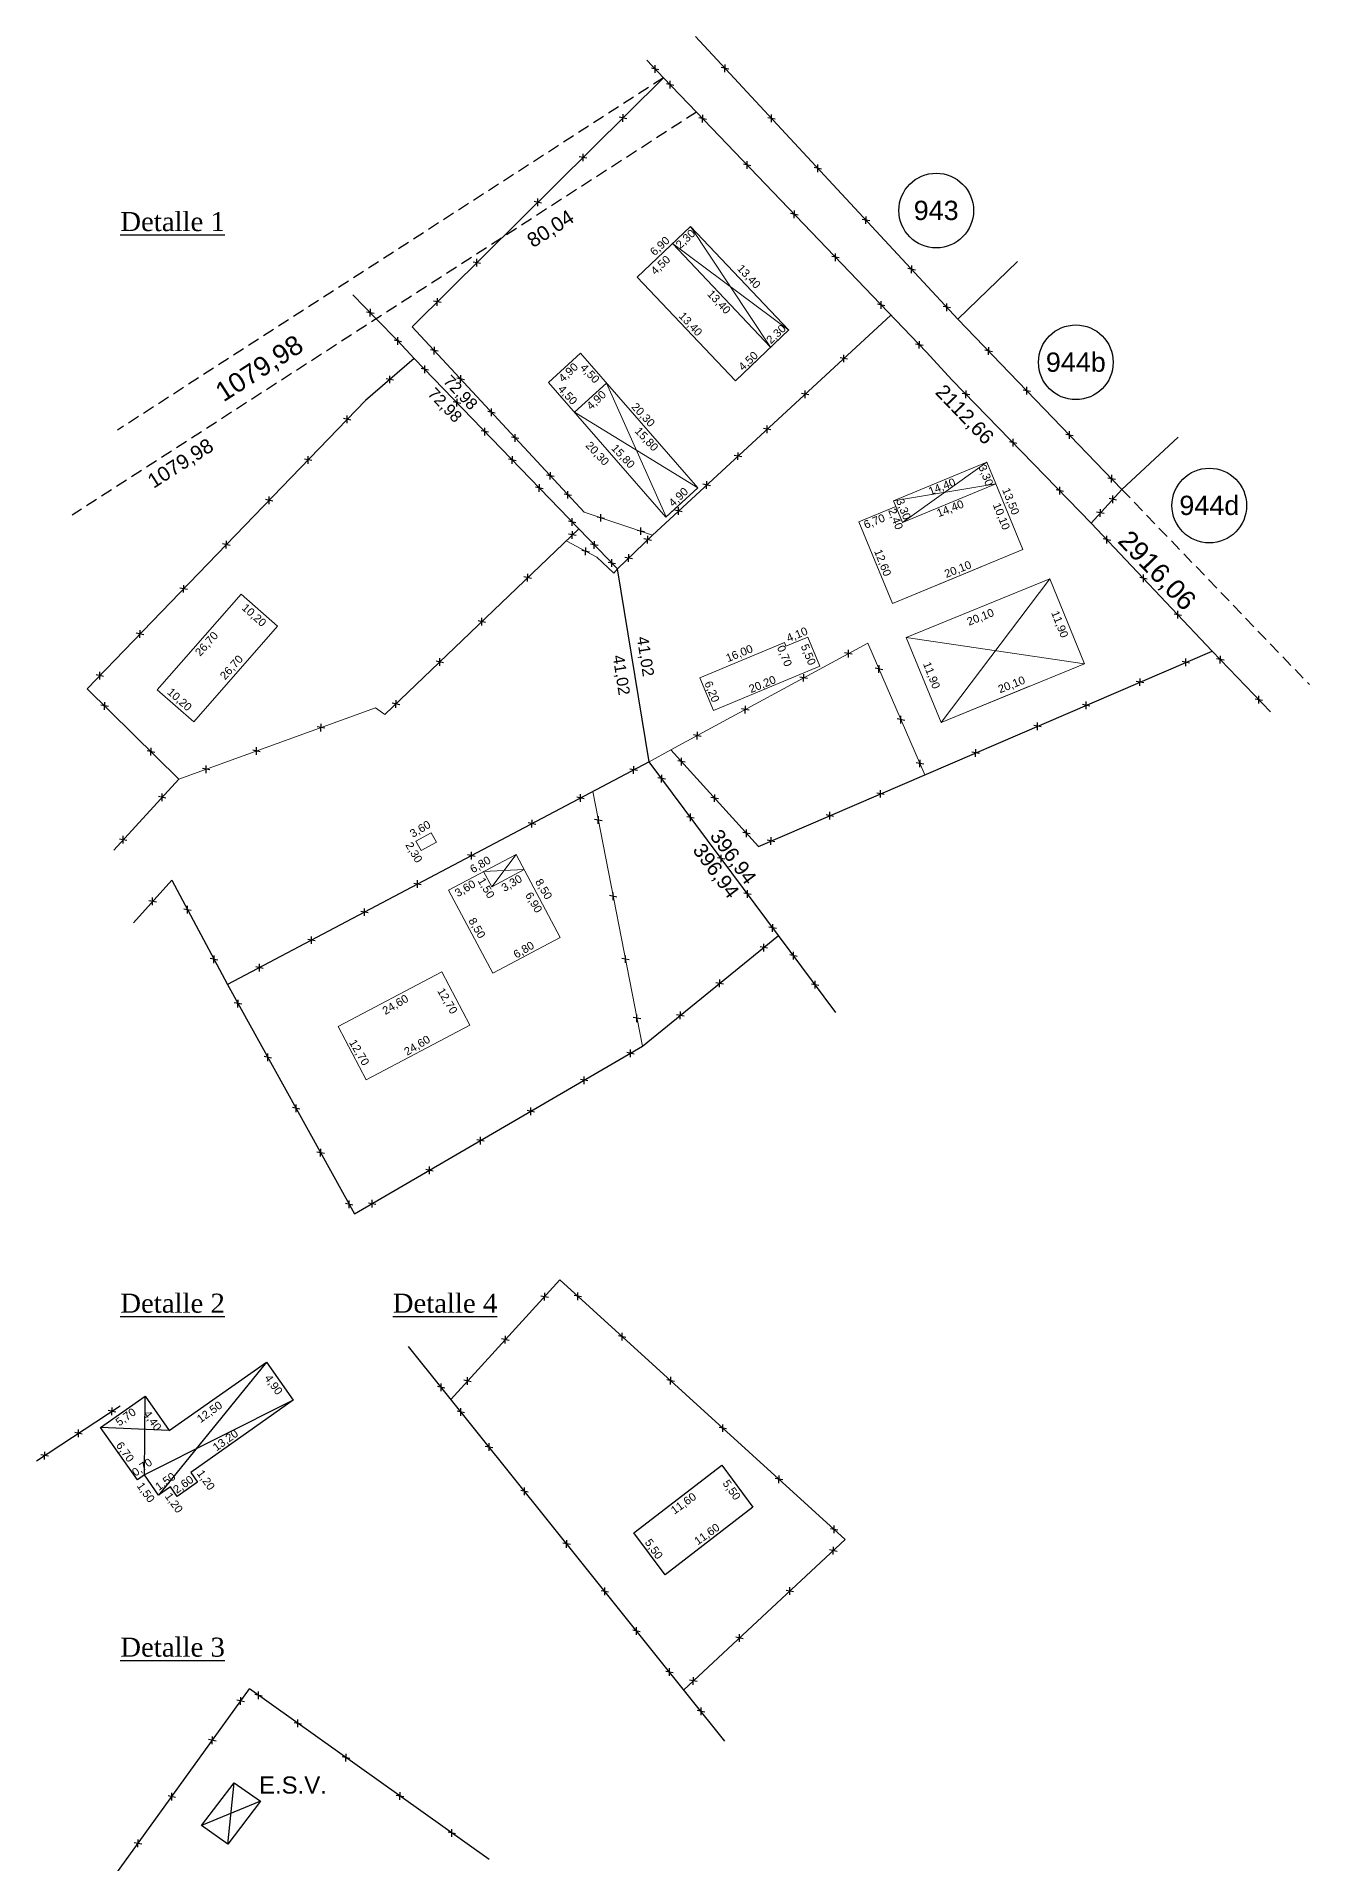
# Model space of a CAD drawing. Header units: feet. Extents: x 1554 to 7460, y 4629 to 11811.
# Drawn here: x 3928.6 to 4196, y 6035.5 to 6419.1 of the extents above; entities that cross this region are included whole.
import ezdxf
from ezdxf.enums import TextEntityAlignment as Align

# ---------------------------------------------------------------- set-up
doc = ezdxf.new("R2010")
doc.units = ezdxf.units.FT
doc.header["$MEASUREMENT"] = 0
doc.linetypes.add('DASHED2', pattern=[0.375, 0.25, -0.125])
doc.layers.get('0').update_dxf_attribs({"linetype": 'CONTINUOUS'})
for name, color, linetype in [('Accesiones 0', 1, 'CONTINUOUS'), ('Alambrado', 1, 'CONTINUOUS'), ('CROQUIS', 2, 'CONTINUOUS'), ('Edificaciòn', 1, 'CONTINUOUS'), ('MEDICION', 2, 'CONTINUOUS'), ('Subdivision', 5, 'CONTINUOUS')]:
    doc.layers.add(name, color=color, linetype=linetype)
doc.styles.add('ARIAL', font='arial.ttf')
doc.styles.add('Times New Roman', font='times.ttf')

msp = doc.modelspace()

# ---------------------------------------------------------------- linework, layer by layer
at = {"color": 1}
for p, q in [((4059.3, 6412.088, -0.308), (4057.73, 6412.397, -0.308)), ((4058.502, 6411.442, -0.308), (4058.528, 6413.042, -0.308)), ((4073.965, 6412.239, 2), (4072.395, 6412.548, 2)), ((4073.167, 6411.594, 2), (4073.194, 6413.194, 2)), ((4062.45, 6408.81, -0.308), (4060.88, 6409.119, -0.308)), ((4061.652, 6408.164, -0.308), (4061.679, 6409.764, -0.308)), ((4051.749, 6401.172, 2.131), (4051.776, 6402.771, 2.131)), ((4068.481, 6401.035, -0.308), (4068.507, 6402.635, -0.308)), ((4082.949, 6401.066, 2), (4082.976, 6402.666, 2)), ((4052.548, 6401.817, 2.131), (4050.978, 6402.126, 2.131)), ((4069.279, 6401.681, -0.308), (4067.709, 6401.99, -0.308)), ((4083.748, 6401.711, 2), (4082.178, 6402.02, 2)), ((4044.165, 6393.514, 2.131), (4042.595, 6393.823, 2.131)), ((4043.367, 6392.869, 2.131), (4043.394, 6394.468, 2.131)), ((4078.628, 6391.926, -0.308), (4077.059, 6392.235, -0.308)), ((4077.83, 6391.28, -0.308), (4077.857, 6392.88, -0.308)), ((4093.473, 6391.244, 2), (4091.903, 6391.553, 2)), ((4092.675, 6390.599, 2), (4092.702, 6392.199, 2)), ((4034.675, 6384.114, 2.131), (4033.105, 6384.423, 2.131)), ((4033.876, 6383.468, 2.131), (4033.903, 6385.068, 2.131)), ((4088.538, 6381.586, -0.308), (4086.968, 6381.895, -0.308)), ((4087.74, 6380.941, -0.308), (4087.767, 6382.54, -0.308)), ((4103.593, 6380.353, 2), (4102.023, 6380.662, 2)), ((4102.795, 6379.708, 2), (4102.821, 6381.307, 2)), ((4021.842, 6371.403, 2.131), (4020.272, 6371.712, 2.131)), ((4021.044, 6370.758, 2.131), (4021.07, 6372.357, 2.131)), ((4097.177, 6372.573, -0.308), (4095.607, 6372.882, -0.308)), ((4096.378, 6371.927, -0.308), (4096.405, 6373.527, -0.308)), ((4113.186, 6370.029, 2), (4111.616, 6370.338, 2)), ((4112.388, 6369.383, 2), (4112.414, 6370.983, 2)), ((4012.762, 6362.555, 2.131), (4012.789, 6364.155, 2.131)), ((3999.48, 6360.911, 0.08), (3997.91, 6361.22, 0.08)), ((3998.682, 6360.265, 0.08), (3998.709, 6361.865, 0.08)), ((4013.56, 6363.2, 2.131), (4011.991, 6363.509, 2.131)), ((4106.796, 6362.536, -0.308), (4105.226, 6362.845, -0.308)), ((4105.998, 6361.89, -0.308), (4106.025, 6363.49, -0.308)), ((4120.578, 6362.073, 2), (4119.008, 6362.382, 2)), ((4119.78, 6361.428, 2), (4119.807, 6363.027, 2)), ((4005.273, 6354.992, -0.032), (4003.703, 6355.301, -0.032)), ((4004.475, 6354.346, -0.032), (4004.502, 6355.946, -0.032)), ((4012.921, 6352.971, 2.096), (4011.351, 6353.28, 2.096)), ((4012.123, 6352.326, 2.096), (4012.149, 6353.926, 2.096)), ((4114.803, 6354.182, -0.308), (4113.233, 6354.491, -0.308)), ((4114.005, 6353.536, -0.308), (4114.031, 6355.136, -0.308)), ((4129.35, 6352.88, 2), (4127.781, 6353.189, 2)), ((4128.552, 6352.235, 2), (4128.579, 6353.834, 2)), ((4010.909, 6349.036, -0.151), (4009.339, 6349.345, -0.151)), ((4010.11, 6348.391, -0.151), (4010.137, 6349.99, -0.151)), ((4098.952, 6351.314, 1.855), (4097.383, 6351.623, 1.855)), ((4098.154, 6350.668, 1.855), (4098.181, 6352.268, 1.855)), ((4003.564, 6346.895, 2.021), (4001.994, 6347.204, 2.021)), ((4002.766, 6346.25, 2.021), (4002.792, 6347.849, 2.021)), ((4018.456, 6346.996, 2.053), (4016.886, 6347.305, 2.053)), ((4017.658, 6346.351, 2.053), (4017.685, 6347.951, 2.053)), ((4136.591, 6343.891, 2), (4136.618, 6345.491, 2)), ((4017.682, 6342.027, -0.177), (4016.112, 6342.336, -0.177)), ((4016.884, 6341.381, -0.177), (4016.91, 6342.981, -0.177)), ((4090.818, 6343.813, 1.855), (4089.248, 6344.122, 1.855)), ((4090.02, 6343.167, 1.855), (4090.047, 6344.767, 1.855)), ((4124.597, 6343.808, -0.308), (4123.027, 6344.117, -0.308)), ((4123.799, 6343.163, -0.308), (4123.825, 6344.763, -0.308)), ((4137.389, 6344.537, 2), (4135.819, 6344.846, 2)), ((3994.631, 6338.524, 2.021), (3993.061, 6338.833, 2.021)), ((3993.832, 6337.878, 2.021), (3993.859, 6339.478, 2.021)), ((4024.926, 6340.012, 2.004), (4023.356, 6340.321, 2.004)), ((4024.128, 6339.367, 2.004), (4024.154, 6340.967, 2.004)), ((4082.038, 6335.806, 1.855), (4082.064, 6337.406, 1.855)), ((4023.535, 6335.97, -0.2), (4021.965, 6336.279, -0.2)), ((4022.737, 6335.325, -0.2), (4022.764, 6336.924, -0.2)), ((4029.9, 6334.643, 1.966), (4028.33, 6334.952, 1.966)), ((4029.102, 6333.998, 1.966), (4029.129, 6335.598, 1.966)), ((4082.836, 6336.451, 1.855), (4081.266, 6336.76, 1.855)), ((4134.496, 6333.626, -0.308), (4132.926, 6333.935, -0.308)), ((4133.698, 6332.981, -0.308), (4133.725, 6334.581, -0.308)), ((4146.359, 6335.227, 2), (4144.789, 6335.536, 2)), ((4145.561, 6334.581, 2), (4145.588, 6336.181, 2)), ((3986.423, 6330.025, 2.021), (3984.853, 6330.334, 2.021)), ((3985.625, 6329.38, 2.021), (3985.651, 6330.979, 2.021)), ((4029.301, 6330.003, -0.222), (4027.732, 6330.312, -0.222)), ((4028.503, 6329.357, -0.222), (4028.53, 6330.957, -0.222)), ((4076.712, 6330.804, 1.855), (4075.142, 6331.113, 1.855)), ((4075.913, 6330.159, 1.855), (4075.94, 6331.758, 1.855)), ((4037.284, 6326.673, 1.909), (4035.714, 6326.982, 1.909)), ((4036.486, 6326.027, 1.909), (4036.513, 6327.627, 1.909)), ((4069.331, 6324.088, 1.855), (4069.357, 6325.688, 1.855)), ((4155.198, 6326.053, 2), (4153.628, 6326.362, 2)), ((4154.399, 6325.408, 2), (4154.426, 6327.008, 2)), ((3978.215, 6321.526, 2.021), (3976.646, 6321.835, 2.021)), ((3977.417, 6320.881, 2.021), (3977.444, 6322.481, 2.021)), ((4034.989, 6324.117, -0.244), (4033.419, 6324.426, -0.244)), ((4034.191, 6323.472, -0.244), (4034.218, 6325.072, -0.244)), ((4040.979, 6322.685, 1.881), (4039.409, 6322.994, 1.881)), ((4040.181, 6322.039, 1.881), (4040.207, 6323.639, 1.881)), ((4070.129, 6324.734, 1.855), (4068.559, 6325.043, 1.855)), ((4144.295, 6323.548, -0.308), (4142.725, 6323.857, -0.308)), ((4143.497, 6322.903, -0.308), (4143.523, 6324.503, -0.308)), ((4155.445, 6321.752, 1.855), (4153.875, 6322.061, 1.855)), ((4154.647, 6321.107, 1.855), (4154.674, 6322.707, 1.855)), ((4047.886, 6317.855, 1.855), (4046.316, 6318.164, 1.855)), ((4047.087, 6317.21, 1.855), (4047.114, 6318.809, 1.855)), ((4064.209, 6319.275, 1.855), (4062.64, 6319.584, 1.855)), ((4063.411, 6318.629, 1.855), (4063.438, 6320.229, 1.855)), ((4152.828, 6318.889, 1.855), (4151.259, 6319.198, 1.855)), ((4152.03, 6318.243, 1.855), (4152.057, 6319.843, 1.855)), ((4041.893, 6316.973, -0.271), (4040.323, 6317.282, -0.271)), ((4041.9, 6314.274, 1.855), (4040.33, 6314.583, 1.855)), ((4041.095, 6316.328, -0.271), (4041.121, 6317.927, -0.271)), ((4041.101, 6313.629, 1.855), (4041.128, 6315.228, 1.855)), ((4056.289, 6315.052, 1.855), (4054.719, 6315.361, 1.855)), ((4055.491, 6314.407, 1.855), (4055.517, 6316.007, 1.855)), ((4056.944, 6312.619, 1.855), (4056.971, 6314.219, 1.855)), ((4153.404, 6312.615), (4153.431, 6314.215)), ((3969.23, 6312.222, 2.021), (3967.66, 6312.531, 2.021)), ((3968.432, 6311.577, 2.021), (3968.458, 6313.176, 2.021)), ((4044.718, 6310.827, 1.855), (4043.148, 6311.136, 1.855)), ((4043.919, 6310.182, 1.855), (4043.946, 6311.782, 1.855)), ((4046.526, 6312.179, -0.289), (4044.956, 6312.488, -0.289)), ((4045.728, 6311.533, -0.289), (4045.754, 6313.133, -0.289)), ((4052.955, 6308.756, 1.855), (4052.981, 6310.356, 1.855)), ((4057.742, 6313.265, 1.855), (4056.173, 6313.574, 1.855)), ((4154.203, 6313.261), (4152.633, 6313.57)), ((4050.225, 6308.351, -0.303), (4048.655, 6308.66, -0.303)), ((4049.426, 6307.706, -0.303), (4049.453, 6309.305, -0.303)), ((4053.753, 6309.401, 1.855), (4052.183, 6309.71, 1.855)), ((3960.271, 6302.945, 2.021), (3958.701, 6303.254, 2.021)), ((3959.472, 6302.3, 2.021), (3959.499, 6303.899, 2.021)), ((4032.533, 6305.294, 1.855), (4030.963, 6305.603, 1.855)), ((4031.735, 6304.649, 1.855), (4031.762, 6306.249, 1.855)), ((4161.873, 6305.147), (4160.303, 6305.456)), ((4161.074, 6304.502), (4161.101, 6306.102)), ((4022.897, 6296.057, 1.855), (4021.327, 6296.366, 1.855)), ((4022.099, 6295.411, 1.855), (4022.126, 6297.011, 1.855)), ((4169.107, 6297.495), (4167.537, 6297.804)), ((4168.309, 6296.849), (4168.335, 6298.449)), ((3951.106, 6293.455, 2.021), (3949.536, 6293.764, 2.021)), ((3950.308, 6292.81, 2.021), (3950.334, 6294.41, 2.021)), ((4014.06, 6287.584, 1.855), (4012.49, 6287.893, 1.855)), ((4013.261, 6286.939, 1.855), (4013.288, 6288.539, 1.855)), ((4099.897, 6289.36, 1.886), (4098.327, 6289.669, 1.886)), ((4099.099, 6288.714, 1.886), (4099.126, 6290.314, 1.886)), ((4170.789, 6287.504, 2.175), (4169.219, 6287.812, 2.175)), ((4169.991, 6286.858, 2.175), (4170.017, 6288.458, 2.175)), ((4178.016, 6288.098), (4176.447, 6288.407)), ((4177.218, 6287.452), (4177.245, 6289.052)), ((3942.65, 6284.7, 2.021), (3941.08, 6285.009, 2.021)), ((3941.852, 6284.054, 2.021), (3941.878, 6285.654, 2.021)), ((4090.501, 6284.255, 1.959), (4088.931, 6284.564, 1.959)), ((4089.703, 6283.61, 1.959), (4089.73, 6285.21, 1.959)), ((4106.328, 6286.104, 1.855), (4104.758, 6286.413, 1.855)), ((4105.53, 6285.459, 1.855), (4105.557, 6287.059, 1.855)), ((4161.144, 6283.353, 2.175), (4159.574, 6283.662, 2.175)), ((4160.346, 6282.708, 2.175), (4160.372, 6284.307, 2.175)), ((4004.06, 6278.118, 1.855), (4004.087, 6279.718, 1.855)), ((4186.124, 6279.654), (4184.554, 6279.963)), ((4185.326, 6279.009), (4185.352, 6280.609)), ((3943.687, 6278.368, 2.021), (3942.117, 6278.677, 2.021)), ((3942.888, 6277.723, 2.021), (3942.915, 6279.323, 2.021)), ((4004.859, 6278.763, 1.855), (4003.289, 6279.072, 1.855)), ((4078.249, 6277.599, 2.054), (4076.679, 6277.908, 2.054)), ((4077.451, 6276.954, 2.054), (4077.477, 6278.554, 2.054)), ((4110.134, 6274.839, 1.855), (4110.161, 6276.439, 1.855)), ((4149.846, 6278.491, 2.175), (4148.276, 6278.8, 2.175)), ((4149.048, 6277.846, 2.175), (4149.075, 6279.446, 2.175)), ((3989.113, 6273.818, 1.83), (3987.543, 6274.127, 1.83)), ((3988.315, 6273.173, 1.83), (3988.341, 6274.773, 1.83)), ((4068.156, 6272.117, 2.132), (4066.587, 6272.426, 2.132)), ((4067.358, 6271.471, 2.132), (4067.385, 6273.071, 2.132)), ((4110.933, 6275.485, 1.855), (4109.363, 6275.794, 1.855)), ((4139.619, 6274.09, 2.175), (4138.049, 6274.399, 2.175)), ((4138.821, 6273.445, 2.175), (4138.848, 6275.045, 2.175)), ((3953.417, 6268.764, 2.021), (3951.847, 6269.073, 2.021)), ((3952.619, 6268.119, 2.021), (3952.645, 6269.719, 2.021)), ((3975.56, 6268.907, 1.801), (3973.99, 6269.216, 1.801)), ((3974.762, 6268.261, 1.801), (3974.789, 6269.861, 1.801)), ((4126.627, 6268.499, 2.175), (4125.057, 6268.808, 2.175)), ((4125.829, 6267.854, 2.175), (4125.855, 6269.454, 2.175)), ((3964.981, 6265.073, 1.778), (3963.411, 6265.382, 1.778)), ((3964.183, 6264.428, 1.778), (3964.21, 6266.027, 1.778)), ((4054.788, 6264.925, 1.132), (4053.218, 6265.234, 1.132)), ((4053.99, 6264.279, 1.132), (4054.017, 6265.879, 1.132)), ((4064.841, 6266.673, 2.175), (4063.271, 6266.982, 2.175)), ((4064.043, 6266.027, 2.175), (4064.07, 6267.627, 2.175)), ((4114.928, 6266.27, 1.855), (4113.358, 6266.579, 1.855)), ((4114.13, 6265.624, 1.855), (4114.157, 6267.224, 1.855)), ((4060.674, 6263.109, -1.031), (4059.104, 6263.418, -1.031)), ((4059.876, 6262.464, -1.031), (4059.902, 6264.064, -1.031)), ((4105.841, 6259.253, 2.175), (4105.867, 6260.852, 2.175)), ((3955.746, 6259.166, 1.768), (3954.176, 6259.475, 1.768)), ((3954.948, 6258.52, 1.768), (3954.974, 6260.12, 1.768)), ((4043.613, 6259.02, 1.132), (4042.043, 6259.329, 1.132)), ((4042.815, 6258.375, 1.132), (4042.842, 6259.974, 1.132)), ((4071.811, 6258.988, 2.175), (4070.241, 6259.297, 2.175)), ((4071.013, 6258.342, 2.175), (4071.039, 6259.942, 2.175)), ((4106.639, 6259.898, 2.175), (4105.069, 6260.207, 2.175)), ((4033.446, 6253.648, 1.132), (4031.876, 6253.957, 1.132)), ((4032.648, 6253.003, 1.132), (4032.675, 6254.602, 1.132)), ((4047.367, 6254.378, 1.85), (4045.797, 6254.687, 1.85)), ((4046.569, 6253.733, 1.85), (4046.595, 6255.333, 1.85)), ((4066.749, 6254.94, -1.031), (4065.18, 6255.249, -1.031)), ((4065.951, 6254.295, -1.031), (4065.978, 6255.894, -1.031)), ((4095.993, 6255.317, 2.175), (4094.423, 6255.626, 2.175)), ((4095.194, 6254.671, 2.175), (4095.221, 6256.271, 2.175)), ((3947.583, 6250.257, 1.771), (3946.013, 6250.566, 1.771)), ((3946.784, 6249.612, 1.771), (3946.811, 6251.211, 1.771)), ((4078.49, 6251.623, 2.175), (4076.92, 6251.932, 2.175)), ((4077.692, 6250.977, 2.175), (4077.719, 6252.577, 2.175)), ((4083.646, 6250.003, 2.175), (4082.076, 6250.312, 2.175)), ((4082.848, 6249.358, 2.175), (4082.874, 6250.958, 2.175)), ((4020.71, 6246.918, 1.132), (4019.14, 6247.227, 1.132)), ((4019.912, 6246.273, 1.132), (4019.939, 6247.873, 1.132)), ((4073.157, 6246.324, -1.031), (4071.587, 6246.633, -1.031)), ((4072.358, 6245.679, -1.031), (4072.385, 6247.279, -1.031)), ((4008.606, 6240.299, 1.132), (4008.632, 6241.899, 1.132)), ((3953.746, 6237.303, 1.849), (3952.176, 6237.612, 1.849)), ((3952.947, 6236.657, 1.849), (3952.974, 6238.257, 1.849)), ((4009.404, 6240.945, 1.132), (4007.834, 6241.254, 1.132)), ((4050.487, 6238.382, 1.839), (4048.917, 6238.691, 1.839)), ((4049.688, 6237.736, 1.839), (4049.715, 6239.336, 1.839)), ((4078.69, 6238.884, -1.031), (4077.12, 6239.193, -1.031)), ((4077.892, 6238.238, -1.031), (4077.919, 6239.838, -1.031)), ((3961.085, 6235.558, 1.853), (3959.515, 6235.867, 1.853)), ((3960.286, 6234.912, 1.853), (3960.313, 6236.512, 1.853)), ((3998.264, 6235.059, 1.132), (3996.694, 6235.367, 1.132)), ((3997.466, 6234.413, 1.132), (3997.493, 6236.013, 1.132)), ((3986.326, 6228.527, 1.132), (3986.353, 6230.127, 1.132)), ((4084, 6231.744, -1.031), (4082.43, 6232.053, -1.031)), ((4083.201, 6231.099, -1.031), (4083.228, 6232.699, -1.031)), ((3965.848, 6224.505, 1.853), (3965.875, 6226.105, 1.853)), ((3987.124, 6229.172, 1.132), (3985.554, 6229.481, 1.132)), ((4052.262, 6224.536, 1.829), (4052.289, 6226.136, 1.829)), ((4082.134, 6227.626, 1.766), (4080.564, 6227.935, 1.766)), ((4081.336, 6226.981, 1.766), (4081.362, 6228.581, 1.766)), ((4088.356, 6225.907, -1.031), (4086.787, 6226.216, -1.031)), ((4087.558, 6225.261, -1.031), (4087.585, 6226.861, -1.031)), ((3966.646, 6225.15, 1.853), (3965.076, 6225.459, 1.853)), ((3976.206, 6223.403, 1.132), (3974.636, 6223.712, 1.132)), ((3975.408, 6222.758, 1.132), (3975.434, 6224.358, 1.132)), ((4053.061, 6225.181, 1.829), (4051.491, 6225.49, 1.829)), ((4072.87, 6220.093, 1.766), (4071.3, 6220.402, 1.766)), ((4072.072, 6219.448, 1.766), (4072.099, 6221.048, 1.766)), ((4092.911, 6219.812, -1.031), (4091.341, 6220.121, -1.031)), ((4092.113, 6219.167, -1.031), (4092.14, 6220.767, -1.031)), ((3971.689, 6215.861, 1.853), (3970.12, 6216.17, 1.853)), ((3970.891, 6215.216, 1.853), (3970.918, 6216.815, 1.853)), ((4055.479, 6212.78, 1.819), (4053.909, 6213.089, 1.819)), ((4054.681, 6212.134, 1.819), (4054.707, 6213.734, 1.819)), ((4064.595, 6213.364, 1.766), (4063.025, 6213.673, 1.766)), ((4063.797, 6212.719, 1.766), (4063.824, 6214.319, 1.766)), ((3977.941, 6204.582, 1.853), (3976.371, 6204.891, 1.853)), ((3977.142, 6203.936, 1.853), (3977.169, 6205.536, 1.853)), ((4054.115, 6205.422, 1.766), (4052.545, 6205.731, 1.766)), ((4053.316, 6204.777, 1.766), (4053.343, 6206.377, 1.766)), ((4044.397, 6199.763, 1.766), (4042.827, 6200.072, 1.766)), ((4043.599, 6199.118, 1.766), (4043.626, 6200.718, 1.766)), ((3983.883, 6193.86, 1.853), (3982.313, 6194.169, 1.853)), ((3983.084, 6193.215, 1.853), (3983.111, 6194.815, 1.853)), ((4033.2, 6193.243, 1.766), (4031.63, 6193.552, 1.766)), ((4032.402, 6192.598, 1.766), (4032.429, 6194.198, 1.766)), ((4021.838, 6186.446, 1.766), (4021.865, 6188.046, 1.766)), ((3989.049, 6184.539, 1.853), (3987.479, 6184.848, 1.853)), ((3988.25, 6183.894, 1.853), (3988.277, 6185.494, 1.853)), ((4022.637, 6187.092, 1.766), (4021.067, 6187.401, 1.766)), ((4011.893, 6180.835, 1.766), (4010.323, 6181.144, 1.766)), ((4011.094, 6180.19, 1.766), (4011.121, 6181.79, 1.766)), ((3995.054, 6173.703, 1.853), (3993.484, 6174.012, 1.853)), ((3994.256, 6173.058, 1.853), (3994.283, 6174.658, 1.853)), ((3999.857, 6173.827, 1.766), (3998.288, 6174.136, 1.766)), ((3999.059, 6173.181, 1.766), (3999.086, 6174.781, 1.766)), ((4036.086, 6154.302, 195.063), (4034.516, 6154.611, 195.063)), ((4035.287, 6153.656, 195.063), (4035.314, 6155.256, 195.063)), ((4043.058, 6154.414, 194.971), (4041.488, 6154.723, 194.971)), ((4042.259, 6153.768, 194.971), (4042.286, 6155.368, 194.971)), ((4027.841, 6145.291, 195.324), (4026.271, 6145.6, 195.324)), ((4027.043, 6144.645, 195.324), (4027.07, 6146.245, 195.324)), ((4052.398, 6145.923, 194.995), (4050.828, 6146.232, 194.995)), ((4051.599, 6145.277, 194.995), (4051.626, 6146.877, 194.995)), ((4014.356, 6135.274, 195.149), (4012.786, 6135.583, 195.149)), ((4013.558, 6134.629, 195.149), (4013.584, 6136.229, 195.149)), ((4019.903, 6136.615, 195.576), (4018.333, 6136.924, 195.576)), ((4019.105, 6135.969, 195.576), (4019.132, 6137.569, 195.576)), ((4062.559, 6136.685, 195.021), (4060.989, 6136.994, 195.021)), ((4061.761, 6136.039, 195.021), (4061.787, 6137.639, 195.021)), ((3945.205, 6130.248, 295.08), (3943.635, 6130.557, 295.08)), ((3944.407, 6129.603, 295.08), (3944.433, 6131.202, 295.08)), ((4018.508, 6130.1, 195.151), (4016.938, 6130.409, 195.151)), ((4017.709, 6129.455, 195.151), (4017.736, 6131.055, 195.151)), ((3937.367, 6124.976, 295.056), (3937.394, 6126.576, 295.056)), ((4073.53, 6126.711, 195.049), (4071.96, 6127.02, 195.049)), ((4072.731, 6126.066, 195.049), (4072.758, 6127.665, 195.049)), ((3938.165, 6125.622, 295.056), (3936.596, 6125.93, 295.056)), ((4024.421, 6122.732, 195.154), (4022.851, 6123.041, 195.154)), ((4023.622, 6122.086, 195.154), (4023.649, 6123.686, 195.154)), ((3931.068, 6120.957, 295.032), (3929.498, 6121.266, 295.032)), ((3930.27, 6120.312, 295.032), (3930.297, 6121.912, 295.032)), ((4085.331, 6115.983, 195.079), (4083.761, 6116.291, 195.079)), ((4084.532, 6115.337, 195.079), (4084.559, 6116.937, 195.079)), ((4031.882, 6113.432, 195.157), (4030.312, 6113.741, 195.157)), ((4031.084, 6112.787, 195.157), (4031.111, 6114.387, 195.157)), ((4039.926, 6101.768, 195.161), (4039.952, 6103.368, 195.161)), ((4096.92, 6105.446, 195.109), (4095.35, 6105.755, 195.109)), ((4096.122, 6104.801, 195.109), (4096.149, 6106.401, 195.109)), ((4040.724, 6102.414, 195.161), (4039.154, 6102.723, 195.161)), ((4096.725, 6100.986, 195.119), (4095.155, 6101.295, 195.119)), ((4095.927, 6100.341, 195.119), (4095.953, 6101.941, 195.119)), ((4048.739, 6092.424, 195.165), (4047.17, 6092.733, 195.165)), ((4047.941, 6091.779, 195.165), (4047.968, 6093.379, 195.165)), ((4087.603, 6092.501, 195.135), (4086.033, 6092.81, 195.135)), ((4086.805, 6091.855, 195.135), (4086.832, 6093.455, 195.135)), ((4055.4, 6084.124, 195.168), (4053.83, 6084.433, 195.168)), ((4054.601, 6083.479, 195.168), (4054.628, 6085.078, 195.168)), ((4077.014, 6082.651, 195.153), (4075.445, 6082.96, 195.153)), ((4076.216, 6082.005, 195.153), (4076.243, 6083.605, 195.153)), ((4061.534, 6074.839, 195.172), (4061.561, 6076.438, 195.172)), ((4062.332, 6075.484, 195.172), (4060.762, 6075.793, 195.172)), ((4067.332, 6073.644, 195.17), (4065.762, 6073.953, 195.17)), ((4066.534, 6072.999, 195.17), (4066.561, 6074.598, 195.17)), ((3972.243, 6069.421, 204.142), (3970.673, 6069.73, 204.142)), ((3971.445, 6068.775, 204.142), (3971.472, 6070.375, 204.142)), ((3975.988, 6070.609, 204.129), (3974.418, 6070.918, 204.129)), ((3975.19, 6069.963, 204.129), (3975.216, 6071.563, 204.129)), ((3984.272, 6064.71, 204.102), (3982.703, 6065.019, 204.102)), ((3983.474, 6064.064, 204.102), (3983.501, 6065.664, 204.102)), ((4068.951, 6067.236, 195.175), (4067.381, 6067.545, 195.175)), ((4068.152, 6066.591, 195.175), (4068.179, 6068.19, 195.175)), ((3966.287, 6061.16, 204.166), (3964.717, 6061.469, 204.166)), ((3965.489, 6060.515, 204.166), (3965.515, 6062.114, 204.166)), ((3994.382, 6057.511, 204.07), (3992.812, 6057.82, 204.07)), ((3993.584, 6056.865, 204.07), (3993.611, 6058.465, 204.07)), ((3957.769, 6049.346, 204.199), (3956.199, 6049.655, 204.199)), ((3956.971, 6048.701, 204.199), (3956.997, 6050.3, 204.199)), ((4005.701, 6049.451, 204.034), (4004.131, 6049.76, 204.034)), ((4004.903, 6048.806, 204.034), (4004.929, 6050.405, 204.034)), ((4016.599, 6041.691, 203.999), (4015.029, 6042, 203.999)), ((4015.8, 6041.046, 203.999), (4015.827, 6042.645, 203.999)), ((3950.678, 6039.512, 204.227), (3949.108, 6039.82, 204.227)), ((3949.88, 6038.866, 204.227), (3949.906, 6040.466, 204.227))]:
    msp.add_line(p, q, dxfattribs=at)
at = {"color": 3}
for centre in [(4117.555, 6382.535, -0.914), (4146.884, 6350.67, -0.914), (4174.923, 6320.597, -0.914)]:
    msp.add_circle(centre, 7.845, dxfattribs=at)
at = {"layer": 'Alambrado', "color": 2}
for p, q in [((4122.093, 6359.752, 2), (4066.98, 6419.067, 2)), ((4156.557, 6323.982, 2), (4122.093, 6359.752, 2))]:
    msp.add_line(p, q, dxfattribs=at)
at = {"layer": 'Alambrado'}
for p, q in [((4060.279, 6410.407, 2.131), (4007.5, 6358.13, 2.131)), ((4060.279, 6410.407, -0.308), (4067.21, 6403.195, -0.308)), ((3995.01, 6364.83, 2.021), (3999.942, 6359.792, -0.577)), ((4007.909, 6351.483, 2.021), (3997.649, 6342.616, 2.021)), ((3997.649, 6342.616, 2.021), (3939.241, 6282.137, 2.021)), ((4150.104, 6316.921, 1.855), (4156.557, 6323.982, 1.855)), ((4080.209, 6249.017, 2.175), (4175.522, 6290.033, 2.175)), ((3939.241, 6282.137, 2.021), (3958.473, 6263.153, 2.021)), ((4061.843, 6269.268, 2.175), (4080.209, 6249.017, 2.175)), ((4057.259, 6266.8, 1.132), (3968.694, 6220.003, 1.132)), ((3944.801, 6248.232, 1.772), (3958.473, 6263.153, 1.766)), ((3948.935, 6233.002, 1.846), (3956.986, 6241.913, 1.853)), ((3956.986, 6241.913, 1.853), (3968.694, 6220.003, 1.853)), ((4055.843, 6207.04, 1.766), (4084.42, 6230.278, 1.766)), ((3968.694, 6220.003, 1.853), (3995.389, 6171.837, 1.853)), ((3995.389, 6171.837, 1.766), (4055.843, 6207.04, 1.766)), ((4038.523, 6157.978, 194.961), (4015.59, 6132.913, 195.688)), ((4098.461, 6103.486, 195.115), (4038.523, 6157.978, 194.961)), ((4073.172, 6061.151, 195.177), (4006.706, 6143.985, 195.146)), ((3928.579, 6119.992, 295.027), (3946.182, 6131.56, 295.086)), ((4064.53, 6071.922, 195.173), (4098.461, 6103.486, 195.115)), ((3938.761, 6024.227, 204.271), (3973.295, 6072.122, 204.135)), ((4023.64, 6036.273, 203.974), (3973.295, 6072.122, 204.135))]:
    msp.add_line(p, q, dxfattribs=at)
at = {"layer": 'Alambrado', "lineweight": 0}
for p, q in [((4107.969, 6360.507, 1.855), (4057.958, 6314.388, 1.855)), ((4043.58, 6319.184, 1.855), (4007.5, 6358.13, 2.131)), ((4057.958, 6314.388, 1.855), (4043.58, 6319.184, 1.855)), ((4042.465, 6315.723, 1.855), (4001.759, 6276.699, 1.855)), ((4050.621, 6307.283, 1.855), (4057.958, 6314.388, 1.855)), ((4046.244, 6309.758, 1.855), (4039.801, 6313.169, 1.855)), ((4049.863, 6306.407, 1.855), (4046.244, 6309.758, 1.855)), ((4050.621, 6307.283, 1.855), (4049.863, 6306.407, 1.855)), ((4103.175, 6291.721, 1.855), (4061.843, 6269.268, 2.175)), ((4115.168, 6264.061, 1.855), (4103.175, 6291.721, 1.855)), ((3999.759, 6278.115, 1.855), (3958.473, 6263.153, 1.766)), ((4001.759, 6276.699, 1.855), (3999.759, 6278.115, 1.855)), ((4061.843, 6269.268, 2.175), (4057.259, 6266.8, 2.08)), ((4055.843, 6207.04, 1.815), (4045.403, 6260.577, 1.855))]:
    msp.add_line(p, q, dxfattribs=at)
at = {"layer": 'Alambrado', "color": 2, "linetype": 'DASHED2', "ltscale": 10}
msp.add_line((4156.557, 6323.982, 1.855), (4195.961, 6282.98, 1.9), dxfattribs=at)
at = {"layer": 'Edificaciòn', "lineweight": 0}
for p, q in [((4065.973, 6379.215, 1.855), (4054.744, 6368.534, 1.855)), ((4062.144, 6375.586, 1.855), (4082.773, 6353.819, 1.855)), ((4062.15, 6375.579, 1.855), (4086.602, 6357.448, 1.855)), ((4065.973, 6379.215, 1.855), (4086.602, 6357.448, 1.855)), ((4065.973, 6379.215, 1.855), (4082.773, 6353.819, 1.855)), ((4054.744, 6368.534, 1.855), (4075.374, 6346.767, 1.855)), ((4075.374, 6346.767, 1.855), (4086.594, 6357.461, 1.855)), ((4042.811, 6352.571, 1.855), (4036.135, 6346.453, 1.855)), ((4042.811, 6352.571, 1.855), (4067.469, 6324.299, 1.855)), ((4075.374, 6346.767, 1.855), (4080.369, 6351.527, 1.855)), ((4036.135, 6346.453, 1.855), (4060.794, 6318.181, 1.855)), ((4048.277, 6346.304, 1.855), (4041.601, 6340.185, 1.855)), ((4048.277, 6346.304, 1.855), (4060.806, 6318.192, 1.855)), ((4067.469, 6324.299, 1.855), (4041.601, 6340.185, 1.855)), ((4128.203, 6329.73, 1.855), (4108.593, 6321.6, 1.855)), ((4128.203, 6329.73, 1.855), (4110.472, 6317.045, 1.855)), ((4130.083, 6325.174, 1.855), (4128.203, 6329.73, 1.855)), ((4067.469, 6324.299, 1.855), (4060.794, 6318.181, 1.855)), ((4108.593, 6321.6, 1.855), (4130.083, 6325.174, 1.855)), ((4110.472, 6317.045, 1.855), (4130.083, 6325.174, 1.855)), ((4135.784, 6311.357, 1.855), (4130.083, 6325.174, 1.855)), ((4064.418, 6321.503, 1.855), (4060.806, 6318.192, 1.855)), ((4101.326, 6317.181, 1.855), (4109.099, 6320.374, 1.855)), ((4110.472, 6317.045, 1.855), (4108.593, 6321.6, 1.855)), ((4108.411, 6300.01, 1.855), (4101.326, 6317.181, 1.855)), ((4135.784, 6311.357, 1.855), (4108.411, 6300.01, 1.855)), ((4126.979, 6307.707, 1.855), (4108.411, 6300.01, 1.855)), ((4141.401, 6305.22, 1.855), (4111.273, 6292.866, 1.855)), ((4141.401, 6305.22, 1.855), (4118.582, 6275.028, 1.855)), ((4148.71, 6287.381, 1.855), (4141.401, 6305.22, 1.855)), ((3971.552, 6301.967, 1.855), (3953.95, 6281.89, 1.855)), ((3979.221, 6295.242, 1.855), (3971.552, 6301.967, 1.855)), ((3961.62, 6275.166, 1.855), (3979.221, 6295.242, 1.855)), ((4085.673, 6291.836, 1.855), (4067.891, 6284.438, 1.855)), ((4085.995, 6291.06, 1.855), (4085.673, 6291.836, 1.855)), ((4090.593, 6292.973, 1.855), (4085.995, 6291.06, 1.855)), ((4093.123, 6286.877, 1.855), (4090.593, 6292.973, 1.855)), ((4111.273, 6292.866, 1.855), (4118.582, 6275.028, 1.855)), ((4111.273, 6292.866, 1.855), (4148.71, 6287.381, 1.855)), ((4118.582, 6275.028, 1.855), (4148.71, 6287.381, 1.855)), ((4067.891, 6284.438, 1.855), (4070.743, 6277.566, 1.855)), ((4070.743, 6277.566, 1.855), (4093.123, 6286.877, 1.855)), ((3953.95, 6281.89, 1.855), (3961.62, 6275.166, 1.855)), ((4118.582, 6275.028, 1.855), (4137.18, 6282.653, 1.855)), ((4011.48, 6251.877, 1.855), (4008.281, 6250.12, 1.855)), ((4008.281, 6250.12, 1.855), (4009.364, 6248.148, 1.855)), ((4009.364, 6248.148, 1.855), (4012.563, 6249.905, 1.855)), ((4012.563, 6249.905, 1.855), (4011.48, 6251.877, 1.855)), ((4015.143, 6239.835, 1.855), (4029.301, 6247.35, 1.855)), ((4029.301, 6247.35, 1.855), (4024.198, 6240.535, 1.855)), ((4029.301, 6247.35, 1.855), (4038.572, 6229.885, 1.855)), ((4031.002, 6244.147, 1.855), (4022.497, 6243.739, 1.855)), ((4022.497, 6243.739, 1.855), (4024.198, 6240.535, 1.855)), ((4024.198, 6240.535, 1.855), (4031.002, 6244.147, 1.855)), ((4024.414, 6222.37, 1.855), (4015.143, 6239.835, 1.855)), ((4038.572, 6229.885, 1.855), (4024.414, 6222.37, 1.855)), ((4013.681, 6222.691, 1.855), (3991.939, 6211.183, 1.855)), ((4019.591, 6211.507, 1.855), (4013.681, 6222.691, 1.855)), ((3991.939, 6211.183, 1.855), (3997.849, 6199.999, 1.855)), ((3997.849, 6199.999, 1.855), (4019.591, 6211.507, 1.855))]:
    msp.add_line(p, q, dxfattribs=at)
at = {"layer": 'Edificaciòn'}
for p, q in [((3976.881, 6140.738, 91.702), (3954.223, 6112.812, 91.702)), ((3956.435, 6126.351, 91.702), (3976.881, 6140.738, 91.702)), ((3976.881, 6140.738, 91.702), (3982.52, 6132.723, 91.702)), ((3942.048, 6126.988, 91.702), (3951.371, 6133.548, 91.702)), ((3951.231, 6117.065, 91.702), (3951.371, 6133.548, 91.702)), ((3982.52, 6132.723, 91.702), (3951.231, 6117.065, 91.702)), ((3951.371, 6133.548, 91.702), (3956.435, 6126.351, 91.702)), ((3982.52, 6132.723, 91.702), (3960.962, 6117.554, 91.702)), ((3949.759, 6116.029, 91.702), (3942.048, 6126.988, 91.702)), ((3956.435, 6126.351, 91.702), (3942.048, 6126.988, 91.702)), ((4054.034, 6104.888, -8.315), (4072.497, 6119.101, -8.315)), ((4072.497, 6119.101, -8.315), (4079.069, 6110.28, -8.315)), ((3951.231, 6117.065, 91.702), (3949.759, 6116.029, 91.702)), ((3954.223, 6112.812, 91.702), (3951.231, 6117.065, 91.702)), ((3962.401, 6115.509, 91.702), (3958.148, 6112.517, 91.702)), ((3960.962, 6117.554, 91.702), (3962.401, 6115.509, 91.702)), ((3956.71, 6114.561, 91.702), (3954.223, 6112.812, 91.702)), ((3958.148, 6112.517, 91.702), (3956.71, 6114.561, 91.702)), ((4079.069, 6110.28, -8.315), (4060.605, 6096.067, -8.315)), ((4060.605, 6096.067, -8.315), (4054.034, 6104.888, -8.315)), ((3963.223, 6043.425, 204.573), (3970.075, 6052.407, 204.549)), ((3968.771, 6039.542, 204.527), (3970.075, 6052.407, 204.549)), ((3970.075, 6052.407, 204.549), (3975.623, 6048.524, 204.503)), ((3975.623, 6048.524, 204.503), (3963.223, 6043.425, 204.573)), ((3975.623, 6048.524, 204.503), (3968.771, 6039.542, 204.527)), ((3968.771, 6039.542, 204.527), (3963.223, 6043.425, 204.573))]:
    msp.add_line(p, q, dxfattribs=at)
at = {"layer": 'Subdivision', "color": 2}
for p, q in [((4056.751, 6414.078, -0.308), (4060.279, 6410.407, -0.308)), ((4134.651, 6371.799, -35.663), (4122.093, 6359.752, 2)), ((4168.364, 6334.919, -75.042), (4156.557, 6323.982, 1.855))]:
    msp.add_line(p, q, dxfattribs=at)
at = {"layer": 'Subdivision', "color": 2, "linetype": 'DASHED2', "ltscale": 10}
msp.add_line((4060.279, 6410.407, -0.032), (3945.589, 6336.43, -0.382), dxfattribs=at)
at = {"layer": 'Subdivision', "linetype": 'DASHED2', "ltscale": 10}
msp.add_line((4067.198, 6403.187, -0.308), (3936.081, 6318.588, -0.833), dxfattribs=at)
at = {"layer": 'Subdivision'}
for p, q in [((4067.198, 6403.187, -0.308), (4115.439, 6352.853, -0.308)), ((4004.598, 6355.255, -0.032), (4004.488, 6355.146, -0.032)), ((4115.439, 6352.853, -0.308), (4120.93, 6346.927, -0.308)), ((4120.93, 6346.927, -0.308), (4150.104, 6316.921, -0.308)), ((4150.104, 6316.921), (4175.522, 6290.033)), ((4175.522, 6290.033), (4187.752, 6277.296))]:
    msp.add_line(p, q, dxfattribs=at)
at = {"layer": 'Subdivision', "color": 3}
for p, q in [((3999.942, 6359.792, -0.142), (4004.488, 6355.146, -0.142)), ((4004.488, 6355.146, -0.142), (4007.909, 6351.483, -0.142)), ((4057.259, 6266.8, -0.083), (4050.621, 6307.283, -0.308)), ((4084.42, 6230.278, -1.031), (4057.259, 6266.8, -1.031)), ((4096.504, 6214.109, -1.031), (4084.42, 6230.278, -1.031))]:
    msp.add_line(p, q, dxfattribs=at)
at = {"layer": 'Subdivision', "color": 3, "lineweight": 0}
msp.add_line((4007.909, 6351.483, -0.142), (4050.621, 6307.283, -0.308), dxfattribs=at)

# ---------------------------------------------------------------- texts
at = {"color": 1, "insert": (3982.441, 6051.904, 1.855), "char_height": 3.6, "attachment_point": 5, "style": 'ARIAL'}
msp.add_mtext('E.S.V.', dxfattribs=at)
at = {"layer": 'Accesiones 0', "char_height": 1.68, "attachment_point": 5, "style": 'ARIAL'}
for s, insert, rotation in [('6,90', (4059.606, 6374.983, 1.855), 43.17474), ('2,30', (4064.997, 6376.463, 1.855), 43.17474), ('4,50', (4059.742, 6370.977, 1.855), 43.17474), ('13,40', (4078.114, 6368.579, 1.855), 313.17474), ('13,40', (4071.832, 6363.238, 1.855), 313.17474), ('13,40', (4065.858, 6358.605, 1.855), 313.17474), ('2,30', (4084.026, 6356.482, 1.855), 43.17474), ('4,50', (4078.158, 6350.839, 1.855), 43.17474), ('4,90', (4040.373, 6348.433, 1.855), 43.17474), ('4,50', (4044.721, 6348.226, 1.855), 313.17474), ('4,50', (4040.054, 6343.716, 1.855), 313.17474), ('4,90', (4046.254, 6342.618, 1.855), 43.17474), ('20,30', (4055.911, 6339.542, 1.855), 313.17474), ('20,30', (4046.289, 6331.429, 1.855), 313.17474), ('15,80', (4056.622, 6334.44, 1.855), 313.17474), ('15,80', (4051.697, 6330.841, 1.855), 313.17474), ('14,40', (4118.806, 6324.436, 1.855), 21.60825), ('3,30', (4127.856, 6326.888, 1.855), 291.60825), ('4,90', (4063.497, 6322.269, 1.855), 43.17474), ('3,30', (4110.56, 6319.785, 1.855), 291.60825), ('13,50', (4133.09, 6321.432, 1.855), 291.60825), ('6,70', (4104.61, 6317.155, 1.855), 21.60825), ('2,40', (4108.918, 6317.723, 1.855), 291.60825), ('14,40', (4120.544, 6319.837, 1.855), 21.60825), ('10,10', (4131.133, 6318.275, 1.855), 291.60825), ('12,60', (4106.198, 6308.536, 1.855), 291.60825), ('20,10', (4122.141, 6307.083, 1.855), 21.60825), ('10,20', (3974.192, 6297.469, 1.855), 318.16066), ('20,10', (4126.896, 6297.043, -15.147), 21.60825), ('4,10', (4088.375, 6293.373, 1.855), 22.27181), ('11,90', (4143.385, 6295.625, -15.147), 291.60825), ('26,70', (3964.403, 6291.455, 1.855), 48.16066), ('16,00', (4076.258, 6289.426, 1.855), 22.27181), ('0,70', (4085.576, 6288.965, 1.855), 292.27181), ('5,50', (4090.573, 6289.246, 1.855), 292.27181), ('26,70', (3969.64, 6286.515, 1.855), 48.16066), ('11,90', (4116.462, 6284.894, -15.147), 291.60825), ('6,20', (4070.326, 6281.467, 1.855), 292.27181), ('20,20', (4081.094, 6282.934, 1.855), 22.27181), ('20,10', (4133.431, 6282.873, -15.147), 21.60825), ('10,20', (3958.539, 6279.765, 1.855), 318.16066), ('3,60', (4009.241, 6252.554, 2.417), 30.71046), ('2,30', (4007.741, 6247.698, 1.766), 300.71046), ('6,80', (4021.87, 6245.083, 1.855), 30.71046), ('3,60', (4018.683, 6240.078, 1.855), 30.71046), ('1,50', (4022.917, 6240.217, 1.855), 300.71046), ('3,30', (4028.456, 6241.178, 1.855), 30.71046), ('8,50', (4034.995, 6239.991, 1.855), 300.71046), ('6,90', (4032.91, 6237.188, 1.855), 300.71046), ('8,50', (4020.98, 6231.814, 1.855), 300.71046), ('6,80', (4030.983, 6227.186, 1.855), 30.71046), ('12,70', (4014.771, 6216.502, 1.855), 300.71046), ('24,60', (4004.015, 6215.679, 1.855), 30.71046), ('12,70', (3996.249, 6205.673, 1.855), 300.71046), ('24,60', (4008.595, 6207.113, 1.855), 30.71046), ('4,90', (3978.271, 6135.924, 1.855), 305.75877), ('5,70', (3947.401, 6129.094, 1.855), 35.75877), ('4,40', (3952.824, 6128.375, 1.855), 305.75877), ('12,50', (3965.008, 6130.158, 1.855), 35.75877), ('13,20', (3968.346, 6124.211, 1.855), 35.75877), ('6,70', (3947.068, 6121.8, 1.855), 305.75877), ('0,70', (3950.83, 6118.542, 1.855), 35.75877), ('1,50', (3951.424, 6113.289, 1.855), 305.75877), ('1,50', (3955.716, 6115.545, 1.855), 35.75877), ('2,60', (3959.494, 6114.929, 1.855), 35.75877), ('1,20', (3964.049, 6115.9, 1.855), 305.75877), ('5,50', (4074.489, 6113.816, 1.855), 305.57508), ('1,20', (3957.325, 6111.114, 1.855), 305.75877), ('11,60', (4064.558, 6110.951, 1.855), 35.57508), ('5,50', (4058.145, 6101.418, 1.855), 305.57508), ('11,60', (4069.472, 6104.498, 1.855), 35.57508)]:
    msp.add_mtext(s, dxfattribs=dict(at, insert=insert, rotation=rotation))
at = {"layer": 'CROQUIS', "style": 'Times New Roman'}
for s, p in [('%%UDetalle 1', (3957.158, 6378.221, 1.855)), ('%%UDetalle 2', (3957.158, 6151.103, 1.855)), ('%%UDetalle 4', (4014.38, 6151.103, 1.855)), ('%%UDetalle 3', (3957.158, 6078.884, 1.855))]:
    msp.add_text(s, height=4, dxfattribs=at).set_placement(p, align=Align.CENTER)
at = {"layer": 'MEDICION', "color": 3, "char_height": 4.0514, "width": 7.97874, "attachment_point": 5, "style": 'ARIAL'}
for s, insert in [('943', (4117.555, 6382.535, -0.914)), ('944b', (4146.884, 6350.67, -0.914)), ('944d', (4174.923, 6320.597, -0.914))]:
    msp.add_mtext(s, dxfattribs=dict(at, insert=insert))
at = {"layer": 'MEDICION', "color": 2, "attachment_point": 1, "style": 'ARIAL'}
for s, insert, char_height, width, rotation in [('80,04', (4031.223, 6377.169, -0.914), 3.0386, 7.97874, 32.6489), ('72,98', (4012.321, 6345.605, -83.731), 2.4309, 6.38299, 313.85279), ('72,98', (4015.599, 6348.256, -3.925), 2.4309, 6.38299, 313.85279), ('2112,66', (4119.355, 6346.336, -99.861), 3.0386, 7.97874, 313.85279), ('1079,98', (3951.524, 6326.638, -0.914), 3.0386, 7.97874, 32.6489), ('41,02', (4057.064, 6293.299, 78.892), 2.4309, 6.38299, 278.85536), ('41,02', (4051.994, 6289.386, 78.892), 2.4309, 6.38299, 278.85536), ('396,94', (4068.706, 6250.034, -0.914), 3.0386, 7.97874, 306.42514), ('396,94', (4072.316, 6252.966, -0.914), 3.0386, 7.97874, 306.42514)]:
    msp.add_mtext(s, dxfattribs=dict(at, insert=insert, char_height=char_height, width=width, rotation=rotation))
at = {"layer": 'MEDICION', "color": 3, "char_height": 4.0514, "width": 7.97874, "attachment_point": 1, "style": 'ARIAL'}
for s, insert, rotation in [('1079,98', (3965.642, 6345.613, 98.798), 32.78538), ('2916,06', (4158.395, 6315.784), 313.82122)]:
    msp.add_mtext(s, dxfattribs=dict(at, insert=insert, rotation=rotation))

doc.saveas('drawing.dxf')
